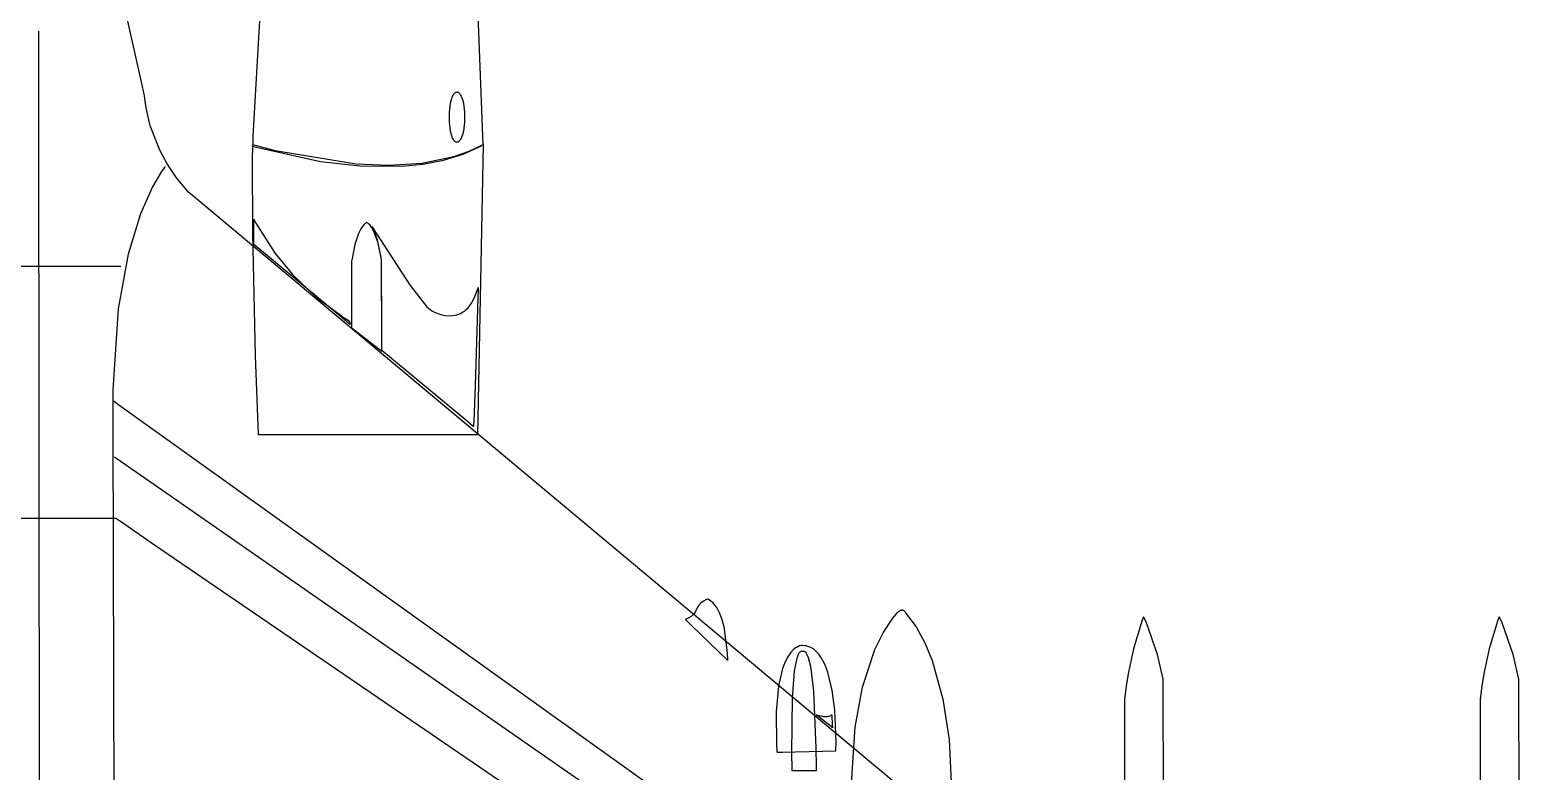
# Model space of a CAD drawing. Extents: x 0.4 to 20.4, y 0.5 to 29.7.
# Drawn here: x 12.48 to 20.06, y 12.54 to 16.3 of the extents above; entities that cross this region are included whole.
import ezdxf

# ---------------------------------------------------------------- set-up
doc = ezdxf.new("R2010")
doc.units = 0

msp = doc.modelspace()

# ---------------------------------------------------------------- linework, layer by layer
at = {"layer": 'Layer 1', "color": 7, "linetype": 'CONTINUOUS'}
for p, q in [((13.713889, 17.466239), (13.616358, 15.762226)), ((14.786578, 15.71998), (14.734448, 17.024128)), ((13.055831, 16.015003), (12.933742, 16.561534)), ((12.528641, 16.295586), (12.528641, 16.295586)), ((12.528641, 16.295586), (12.528641, 16.295586)), ((12.528641, 16.295586), (12.528641, 16.295586)), ((12.528641, 16.295586), (12.528641, 16.295586)), ((12.528641, 16.295586), (12.528641, 16.295584)), ((12.528641, 16.295584), (12.528641, 16.295576)), ((12.528641, 16.295576), (12.528641, 16.295546)), ((12.528641, 16.295546), (12.528641, 16.295425)), ((12.528641, 16.295425), (12.528642, 16.294133)), ((12.528642, 16.294133), (12.528647, 16.287718)), ((12.528647, 16.287718), (12.528666, 16.259934)), ((12.528666, 16.259934), (12.528872, 15.965063)), ((13.066715, 15.966307), (13.055831, 16.015003)), ((14.633945, 15.971121), (14.637383, 15.976498)), ((14.637383, 15.976498), (14.640995, 15.980791)), ((14.640995, 15.980791), (14.642861, 15.982511)), ((14.642861, 15.982511), (14.644764, 15.983937)), ((14.644764, 15.983937), (14.6467, 15.98506)), ((14.6467, 15.98506), (14.648668, 15.985872)), ((14.648668, 15.985872), (14.650665, 15.986365)), ((14.650665, 15.986365), (14.652689, 15.986531)), ((14.652689, 15.986531), (14.654708, 15.986365)), ((14.654708, 15.986365), (14.656701, 15.985872)), ((14.656701, 15.985872), (14.658665, 15.98506)), ((14.658665, 15.98506), (14.660598, 15.983937)), ((14.660598, 15.983937), (14.662497, 15.982511)), ((14.662497, 15.982511), (14.66436, 15.980791)), ((14.66436, 15.980791), (14.667967, 15.976498)), ((14.667967, 15.976498), (14.6714, 15.971121)), ((12.528872, 15.965063), (12.534421, 8.020216)), ((13.06885, 15.953863), (13.066715, 15.966307)), ((13.07439, 15.906174), (13.06885, 15.953863)), ((13.095847, 15.813903), (13.07439, 15.906174)), ((14.614165, 15.8846), (14.620082, 15.930244)), ((14.620082, 15.930244), (14.624883, 15.949137)), ((14.624883, 15.949137), (14.630703, 15.964726)), ((14.630703, 15.964726), (14.633945, 15.971121)), ((14.6714, 15.971121), (14.674638, 15.964726)), ((14.674638, 15.964726), (14.680452, 15.949137)), ((14.680452, 15.949137), (14.685251, 15.930244)), ((14.685251, 15.930244), (14.691165, 15.8846)), ((14.614165, 15.833129), (14.614165, 15.8846)), ((14.620082, 15.787451), (14.614165, 15.833129)), ((14.691165, 15.833129), (14.685251, 15.787451)), ((14.691165, 15.8846), (14.691165, 15.833129)), ((13.143936, 15.690812), (13.095847, 15.813903)), ((13.616358, 15.762226), (13.616045, 15.722593)), ((14.624883, 15.768549), (14.620082, 15.787451)), ((14.630703, 15.752954), (14.624883, 15.768549)), ((14.633945, 15.746557), (14.630703, 15.752954)), ((14.674638, 15.752954), (14.6714, 15.746557)), ((14.680452, 15.768549), (14.674638, 15.752954)), ((14.685251, 15.787451), (14.680452, 15.768549)), ((13.181317, 15.622008), (13.143936, 15.690812)), ((13.611035, 15.713035), (13.611035, 15.713035)), ((13.611035, 15.713035), (13.611035, 15.713035)), ((13.611035, 15.713035), (13.611035, 15.713035)), ((13.611035, 15.713035), (13.611035, 15.713035)), ((13.611035, 15.713035), (13.611035, 15.713035)), ((13.611035, 15.713035), (13.611036, 15.713035)), ((13.611036, 15.713035), (13.611039, 15.713034)), ((13.611039, 15.713034), (13.611049, 15.71303)), ((13.611049, 15.71303), (13.611164, 15.712994)), ((13.611164, 15.712994), (13.611737, 15.712812)), ((13.611737, 15.712812), (13.614231, 15.712031)), ((13.614231, 15.712031), (13.641185, 15.704016)), ((13.615654, 15.653436), (13.615918, 15.703395)), ((13.615918, 15.703395), (13.616, 15.715952)), ((13.616, 15.715952), (13.616021, 15.719096)), ((13.616021, 15.719096), (13.616026, 15.719882)), ((13.616026, 15.719882), (13.616027, 15.71998)), ((13.616028, 15.720125), (13.616027, 15.720025)), ((13.616027, 15.720025), (13.616027, 15.71998)), ((13.616027, 15.71998), (13.616027, 15.71998)), ((13.616027, 15.71998), (13.616027, 15.71998)), ((13.616027, 15.71998), (13.616027, 15.71998)), ((13.616027, 15.71998), (13.616028, 15.71998)), ((13.616027, 15.71998), (13.616027, 15.71998)), ((13.616027, 15.71998), (13.616027, 15.71998)), ((13.616027, 15.71998), (13.616027, 15.71998)), ((13.616027, 15.71998), (13.616028, 15.71998)), ((13.616045, 15.722593), (13.616028, 15.720125)), ((13.616028, 15.71998), (13.616031, 15.719979)), ((13.616028, 15.71998), (13.616031, 15.719979)), ((13.616031, 15.719979), (13.616041, 15.719975)), ((13.616031, 15.719979), (13.616041, 15.719975)), ((13.616041, 15.719975), (13.616085, 15.719962)), ((13.616041, 15.719975), (13.616084, 15.719962)), ((13.616084, 15.719962), (13.616544, 15.719816)), ((13.616085, 15.719962), (13.616546, 15.719816)), ((13.616544, 15.719816), (13.618824, 15.719105)), ((13.616546, 15.719816), (13.618828, 15.719104)), ((13.618824, 15.719105), (13.628633, 15.716127)), ((13.618828, 15.719104), (13.62864, 15.716125)), ((13.628633, 15.716127), (13.729923, 15.688841)), ((13.62864, 15.716125), (13.729942, 15.688837)), ((13.641185, 15.704016), (13.96058, 15.634562)), ((13.729923, 15.688841), (14.140362, 15.621224)), ((13.729942, 15.688837), (14.140395, 15.621221)), ((14.637383, 15.74118), (14.633945, 15.746557)), ((14.640995, 15.736886), (14.637383, 15.74118)), ((14.637675, 15.659142), (14.714336, 15.685769)), ((14.637683, 15.659144), (14.714339, 15.685771)), ((14.642861, 15.735165), (14.640995, 15.736886)), ((14.644764, 15.733739), (14.642861, 15.735165)), ((14.6467, 15.732616), (14.644764, 15.733739)), ((14.648668, 15.731804), (14.6467, 15.732616)), ((14.650665, 15.731311), (14.648668, 15.731804)), ((14.652689, 15.731145), (14.650665, 15.731311)), ((14.654708, 15.731311), (14.652689, 15.731145)), ((14.656701, 15.731804), (14.654708, 15.731311)), ((14.658665, 15.732616), (14.656701, 15.731804)), ((14.660598, 15.733739), (14.658665, 15.732616)), ((14.662497, 15.735165), (14.660598, 15.733739)), ((14.66436, 15.736886), (14.662497, 15.735165)), ((14.667967, 15.74118), (14.66436, 15.736886)), ((14.6714, 15.746557), (14.667967, 15.74118)), ((14.684548, 15.670672), (14.777696, 15.713035)), ((14.714336, 15.685769), (14.786578, 15.71998)), ((14.714339, 15.685771), (14.786578, 15.71998)), ((14.786578, 15.71998), (14.756862, 14.247775)), ((13.166544, 15.601614), (13.153462, 15.583541)), ((13.169895, 15.60583), (13.166544, 15.601614)), ((13.170682, 15.606777), (13.169895, 15.60583)), ((13.170842, 15.606964), (13.170682, 15.606777)), ((13.170857, 15.606982), (13.170842, 15.606964)), ((13.170861, 15.606986), (13.170857, 15.606982)), ((13.170862, 15.606988), (13.170861, 15.606987)), ((13.170861, 15.606987), (13.170861, 15.606986)), ((13.170862, 15.606988), (13.170862, 15.606988)), ((13.170862, 15.606988), (13.170862, 15.606988)), ((13.170862, 15.606988), (13.170862, 15.606988)), ((13.170862, 15.606988), (13.170862, 15.606988)), ((13.170862, 15.606988), (13.170862, 15.606988)), ((13.229375, 15.55066), (13.181317, 15.622008)), ((13.616741, 15.272084), (13.615654, 15.653436)), ((13.96058, 15.634562), (14.15974, 15.612335)), ((14.140362, 15.621224), (14.306651, 15.615107)), ((14.140395, 15.621221), (14.306676, 15.615107)), ((14.15974, 15.612335), (14.373264, 15.610559)), ((14.306651, 15.615107), (14.475061, 15.625965)), ((14.306676, 15.615107), (14.475077, 15.625967)), ((14.373264, 15.610559), (14.480279, 15.62083)), ((14.475061, 15.625965), (14.637675, 15.659142)), ((14.475077, 15.625967), (14.637683, 15.659144)), ((14.480279, 15.62083), (14.584725, 15.640402)), ((14.584725, 15.640402), (14.684548, 15.670672)), ((13.153462, 15.583541), (13.107628, 15.50608)), ((13.289448, 15.478487), (13.229375, 15.55066)), ((13.107628, 15.50608), (13.046705, 15.368289)), ((18.286638, 11.304895), (13.289448, 15.478487)), ((13.046705, 15.368289), (12.98406, 15.163878)), ((13.621413, 15.341475), (13.621413, 15.341476)), ((13.621413, 15.341476), (13.621413, 15.341476)), ((13.621413, 15.341476), (13.621413, 15.341476)), ((13.621413, 15.341476), (13.621413, 15.341476)), ((13.621413, 15.341476), (13.621413, 15.341476)), ((13.621413, 15.341476), (13.621413, 15.341476)), ((13.621413, 15.341476), (13.621413, 15.341476)), ((13.621413, 15.341476), (13.621414, 15.341474)), ((13.621413, 15.34129), (13.621413, 15.341475)), ((13.621413, 15.337594), (13.621413, 15.34129)), ((13.621413, 15.231763), (13.621413, 15.337594)), ((13.621414, 15.341474), (13.621416, 15.34147)), ((13.621416, 15.34147), (13.621425, 15.341451)), ((13.621425, 15.341451), (13.621461, 15.341376)), ((13.621461, 15.341376), (13.621845, 15.340577)), ((13.621845, 15.340577), (13.623776, 15.336671)), ((13.623776, 15.336671), (13.632322, 15.32027)), ((13.632322, 15.32027), (13.730658, 15.167453)), ((14.171164, 15.30263), (14.164472, 15.292235)), ((14.178368, 15.311579), (14.171164, 15.30263)), ((14.186095, 15.318835), (14.178368, 15.311579)), ((14.190159, 15.321752), (14.186095, 15.318835)), ((14.194358, 15.324153), (14.190159, 15.321752)), ((14.194366, 15.324149), (14.194358, 15.324153)), ((14.194898, 15.323878), (14.194366, 15.324149)), ((14.195957, 15.32331), (14.194898, 15.323878)), ((14.200104, 15.320711), (14.195957, 15.32331)), ((14.204118, 15.317608), (14.200104, 15.320711)), ((14.211746, 15.310014), (14.204118, 15.317608)), ((14.218852, 15.300774), (14.211746, 15.310014)), ((14.231545, 15.27834), (14.218852, 15.300774)), ((14.222139, 15.303316), (14.222137, 15.303318)), ((14.222137, 15.303318), (14.222137, 15.303318)), ((14.222137, 15.303318), (14.222137, 15.303318)), ((14.222137, 15.303318), (14.222138, 15.303318)), ((14.222138, 15.303318), (14.222138, 15.303317)), ((14.222138, 15.303317), (14.22214, 15.303314)), ((14.22215, 15.3033), (14.222139, 15.303316)), ((14.22214, 15.303314), (14.222147, 15.303302)), ((14.222147, 15.303302), (14.222228, 15.303168)), ((14.222173, 15.303267), (14.22215, 15.3033)), ((14.222263, 15.303136), (14.222173, 15.303267)), ((14.222228, 15.303168), (14.222626, 15.302506)), ((14.222442, 15.302874), (14.222263, 15.303136)), ((14.223157, 15.301807), (14.222442, 15.302874)), ((14.222626, 15.302506), (14.224342, 15.299657)), ((14.225968, 15.297255), (14.223157, 15.301807)), ((14.224342, 15.299657), (14.242241, 15.270249)), ((14.231351, 15.286925), (14.225968, 15.297255)), ((13.629678, 14.647309), (13.616741, 15.272084)), ((13.621413, 15.215189), (13.621413, 15.231763)), ((14.152583, 15.26809), (14.134463, 15.213272)), ((14.164472, 15.292235), (14.152583, 15.26809)), ((14.249616, 15.234634), (14.231351, 15.286925)), ((14.251161, 15.224547), (14.231545, 15.27834)), ((14.242241, 15.270249), (14.41458, 15.005063)), ((14.269437, 15.138669), (14.249616, 15.234634)), ((14.263684, 15.171977), (14.251161, 15.224547)), ((12.98406, 15.163878), (12.933058, 14.886554)), ((13.621413, 15.213517), (13.621413, 15.215189)), ((13.621413, 15.213125), (13.621413, 15.213517)), ((13.621413, 15.213045), (13.621413, 15.213125)), ((13.621413, 15.213037), (13.621413, 15.213045)), ((13.621413, 15.213036), (13.621413, 15.213037)), ((13.621413, 15.213035), (13.621413, 15.213036)), ((13.621413, 15.213035), (13.621413, 15.213035)), ((13.621413, 15.213035), (13.621413, 15.213035)), ((13.621413, 15.213035), (13.621413, 15.213035)), ((13.621413, 15.213035), (13.621413, 15.213035)), ((14.039635, 14.866025), (13.621413, 15.213035)), ((13.730658, 15.167453), (13.819599, 15.059558)), ((14.134463, 15.213272), (14.118355, 15.132638)), ((14.269828, 15.136379), (14.263684, 15.171977)), ((12.878591, 15.101686), (11.252311, 15.101051)), ((12.93895, 15.101709), (12.878591, 15.101686)), ((12.944637, 15.101712), (12.93895, 15.101709)), ((12.94595, 15.101712), (12.944637, 15.101712)), ((12.946215, 15.101712), (12.94595, 15.101712)), ((12.946239, 15.101712), (12.946215, 15.101712)), ((12.946246, 15.101712), (12.946239, 15.101712)), ((12.946247, 15.101712), (12.946246, 15.101712)), ((12.946248, 15.101712), (12.946247, 15.101712)), ((12.946247, 15.101712), (12.946247, 15.101712)), ((12.946248, 15.101712), (12.946248, 15.101712)), ((12.946248, 15.101712), (12.946248, 15.101712)), ((12.946248, 15.101712), (12.946248, 15.101712)), ((14.118011, 15.130076), (14.117964, 15.129713)), ((14.117964, 15.129713), (14.117964, 15.12971)), ((14.117964, 15.12971), (14.117964, 15.129689)), ((14.117964, 15.129689), (14.117964, 15.129585)), ((14.117964, 15.129585), (14.117964, 15.129134)), ((14.117964, 15.129134), (14.117964, 15.127284)), ((14.117964, 15.127284), (14.117964, 15.108517)), ((14.117964, 15.108517), (14.117964, 14.790275)), ((14.118355, 15.132638), (14.118011, 15.130076)), ((14.270752, 14.712372), (14.269437, 15.138669)), ((14.270752, 14.770814), (14.269828, 15.136379)), ((13.819599, 15.059558), (13.936031, 14.946549)), ((14.41458, 15.005063), (14.500587, 14.896501)), ((14.75897, 14.989477), (14.759703, 14.992076)), ((14.759703, 14.992076), (14.760066, 14.993387)), ((14.760066, 14.993387), (14.760247, 14.994045)), ((14.760283, 14.993264), (14.760165, 14.988851)), ((14.760247, 14.994045), (14.760292, 14.99421)), ((14.760308, 14.994166), (14.760283, 14.993264)), ((14.760292, 14.99421), (14.760303, 14.994252)), ((14.760303, 14.994252), (14.760311, 14.994279)), ((14.76031, 14.994251), (14.760308, 14.994166)), ((14.760311, 14.994277), (14.76031, 14.994272)), ((14.76031, 14.994272), (14.76031, 14.994251)), ((14.760311, 14.994279), (14.760311, 14.994279)), ((14.760311, 14.994279), (14.760311, 14.994279)), ((14.760311, 14.994279), (14.760311, 14.994279)), ((14.760311, 14.994279), (14.760311, 14.994277)), ((13.936031, 14.946549), (14.080685, 14.840335)), ((14.726704, 14.914753), (14.742341, 14.943608)), ((14.742341, 14.943608), (14.755937, 14.979379)), ((14.758841, 14.940377), (14.745362, 14.495508)), ((14.755937, 14.979379), (14.75897, 14.989477)), ((14.760165, 14.988851), (14.758841, 14.940377)), ((12.933058, 14.886554), (12.9062, 14.475555)), ((14.10282, 14.813599), (14.039635, 14.866025)), ((14.080685, 14.840335), (14.100788, 14.82813)), ((14.500587, 14.896501), (14.51621, 14.882751)), ((14.51621, 14.882751), (14.520803, 14.879679)), ((14.520803, 14.879679), (14.521086, 14.8795)), ((14.521086, 14.8795), (14.522365, 14.878715)), ((14.522365, 14.878715), (14.536075, 14.871337)), ((14.536075, 14.871337), (14.561101, 14.861003)), ((14.561101, 14.861003), (14.576843, 14.856323)), ((14.576843, 14.856323), (14.594196, 14.852817)), ((14.594196, 14.852817), (14.612755, 14.851125)), ((14.612755, 14.851125), (14.632114, 14.851882)), ((14.632114, 14.851882), (14.651867, 14.855728)), ((14.651867, 14.855728), (14.661765, 14.859009)), ((14.661765, 14.859009), (14.671609, 14.8633)), ((14.671609, 14.8633), (14.681348, 14.868683)), ((14.681348, 14.868683), (14.690932, 14.875237)), ((14.690932, 14.875237), (14.700311, 14.883041)), ((14.700311, 14.883041), (14.709433, 14.892175)), ((14.709433, 14.892175), (14.726704, 14.914753)), ((14.100788, 14.82813), (14.105885, 14.825127)), ((14.109196, 14.808309), (14.10282, 14.813599)), ((14.105885, 14.825127), (14.107163, 14.824379)), ((14.107163, 14.824379), (14.107483, 14.824192)), ((14.107483, 14.824192), (14.107523, 14.824169)), ((14.107523, 14.824169), (14.107523, 14.824169)), ((14.107523, 14.824169), (14.107523, 14.824169)), ((14.107523, 14.824169), (14.107523, 14.824169)), ((14.107523, 14.824169), (14.107523, 14.824169)), ((14.107523, 14.824169), (14.107523, 14.824169)), ((14.107523, 14.824169), (14.107523, 14.824169)), ((14.107523, 14.824169), (14.107523, 14.824168)), ((14.107523, 14.824168), (14.107526, 14.824157)), ((14.107526, 14.824157), (14.107536, 14.824104)), ((14.107536, 14.824104), (14.107582, 14.823877)), ((14.107582, 14.823877), (14.108035, 14.821634)), ((14.108035, 14.821634), (14.110929, 14.807308)), ((14.110693, 14.807067), (14.109196, 14.808309)), ((14.110997, 14.806815), (14.110693, 14.807067)), ((14.110929, 14.807308), (14.111022, 14.806846)), ((14.111026, 14.806791), (14.110997, 14.806815)), ((14.111022, 14.806846), (14.111035, 14.806783)), ((14.111033, 14.806785), (14.111026, 14.806791)), ((14.111034, 14.806784), (14.111033, 14.806785)), ((14.111035, 14.806783), (14.111034, 14.806784)), ((14.111035, 14.806783), (14.111035, 14.806783)), ((14.111035, 14.806783), (14.111035, 14.806783)), ((14.111035, 14.806783), (14.111035, 14.806783)), ((14.111035, 14.806783), (14.111035, 14.806783)), ((14.111035, 14.806783), (14.111035, 14.806783)), ((14.111035, 14.806783), (14.111035, 14.806783)), ((14.111035, 14.806783), (14.111035, 14.806783)), ((14.111035, 14.806783), (14.111035, 14.806783)), ((14.117964, 14.790275), (14.117964, 14.789608)), ((14.117964, 14.789608), (14.117964, 14.789467)), ((14.117964, 14.789467), (14.117964, 14.789445)), ((14.117964, 14.789445), (14.117964, 14.789445)), ((14.117964, 14.789445), (14.117964, 14.789444)), ((14.117964, 14.789444), (14.117964, 14.789444)), ((14.117964, 14.789444), (14.117964, 14.789444)), ((14.117964, 14.789444), (14.117964, 14.789444)), ((14.117964, 14.789444), (14.117964, 14.789444)), ((14.117964, 14.789444), (14.117964, 14.789444)), ((14.117964, 14.789444), (14.117965, 14.789444)), ((14.117965, 14.789444), (14.117969, 14.789441)), ((14.117969, 14.789441), (14.117983, 14.78943)), ((14.117983, 14.78943), (14.11813, 14.789316)), ((14.11813, 14.789316), (14.118855, 14.788756)), ((14.118855, 14.788756), (14.121915, 14.786392)), ((14.121915, 14.786392), (14.151112, 14.76383)), ((14.151112, 14.76383), (14.270752, 14.671381)), ((14.270752, 14.68323), (14.270752, 14.770814)), ((14.270752, 14.678625), (14.270752, 14.712372)), ((13.643517, 14.292224), (13.629678, 14.647309)), ((14.270752, 14.674053), (14.270752, 14.68323)), ((14.270752, 14.67554), (14.270752, 14.678625)), ((14.270752, 14.674909), (14.270752, 14.67554)), ((14.270752, 14.67485), (14.270752, 14.674909)), ((14.270752, 14.674835), (14.270752, 14.67485)), ((14.270752, 14.674831), (14.270752, 14.674835)), ((14.270752, 14.67483), (14.270752, 14.674831)), ((14.270752, 14.674831), (14.270752, 14.674831)), ((14.270752, 14.67483), (14.270752, 14.67483)), ((14.270752, 14.67483), (14.270752, 14.67483)), ((14.69604, 14.322566), (14.270752, 14.67483)), ((14.270752, 14.671879), (14.270752, 14.674053)), ((14.270752, 14.671437), (14.270752, 14.671879)), ((14.270752, 14.671395), (14.270752, 14.671437)), ((14.270752, 14.671385), (14.270752, 14.671395)), ((14.270752, 14.671382), (14.270752, 14.671385)), ((14.270752, 14.671381), (14.270752, 14.671382)), ((14.270752, 14.671382), (14.270752, 14.671382)), ((14.270752, 14.671382), (14.270752, 14.671382)), ((14.270752, 14.671381), (14.270752, 14.671381)), ((12.9062, 14.475555), (12.9062, 14.475555)), ((12.9062, 14.475555), (12.9062, 14.475555)), ((12.9062, 14.475555), (12.9062, 14.475555)), ((12.9062, 14.475555), (12.9062, 14.475554)), ((12.9062, 14.475554), (12.9062, 14.475553)), ((12.9062, 14.475553), (12.9062, 14.475549)), ((12.9062, 14.475549), (12.9062, 14.475531)), ((12.9062, 14.475531), (12.906201, 14.475458)), ((12.906201, 14.475458), (12.906202, 14.474683)), ((12.906202, 14.474683), (12.90621, 14.470835)), ((12.90621, 14.470835), (12.906242, 14.45417)), ((14.745362, 14.495508), (14.738035, 14.316215)), ((12.906242, 14.45417), (12.90659, 14.277298)), ((12.907523, 14.420059), (12.907523, 14.420059)), ((12.907523, 14.420059), (12.907523, 14.420059)), ((12.907523, 14.420059), (12.907523, 14.420059)), ((12.907523, 14.420059), (12.907524, 14.420058)), ((12.907524, 14.420058), (12.907525, 14.420057)), ((12.907525, 14.420057), (12.907531, 14.420053)), ((12.907531, 14.420053), (12.907555, 14.420036)), ((12.907555, 14.420036), (12.90765, 14.419968)), ((12.90765, 14.419968), (12.90867, 14.419239)), ((12.90867, 14.419239), (12.913733, 14.415618)), ((12.913733, 14.415618), (12.93566, 14.399937)), ((12.93566, 14.399937), (13.168376, 14.233516)), ((14.731577, 14.293131), (14.69604, 14.322566)), ((14.738035, 14.316215), (14.73656, 14.294624)), ((12.90659, 14.277298), (12.915964, 9.511775)), ((13.168376, 14.233516), (19.438531, 9.749555)), ((13.645227, 14.257654), (13.643517, 14.292224)), ((13.645646, 14.249606), (13.645227, 14.257654)), ((13.645733, 14.247979), (13.645646, 14.249606)), ((13.645741, 14.247826), (13.645733, 14.247979)), ((13.645743, 14.247788), (13.645741, 14.247826)), ((13.645743, 14.247778), (13.645743, 14.247788)), ((13.645744, 14.247776), (13.645743, 14.247778)), ((13.645744, 14.247775), (13.645744, 14.247776)), ((13.645753, 14.247775), (13.645744, 14.247775)), ((13.645744, 14.247775), (13.645744, 14.247775)), ((13.645744, 14.247775), (13.645744, 14.247775)), ((13.645744, 14.247775), (13.645744, 14.247775)), ((13.645744, 14.247775), (13.645744, 14.247775)), ((13.645744, 14.247775), (13.645744, 14.247775)), ((13.647351, 14.247775), (13.645753, 14.247775)), ((13.679322, 14.247775), (13.647351, 14.247775)), ((14.594851, 14.247775), (13.679322, 14.247775)), ((14.738226, 14.247775), (14.594851, 14.247775)), ((14.735038, 14.290264), (14.731577, 14.293131)), ((14.735844, 14.289596), (14.735038, 14.290264)), ((14.736007, 14.289461), (14.735844, 14.289596)), ((14.736022, 14.289449), (14.736007, 14.289461)), ((14.736026, 14.289446), (14.736022, 14.289449)), ((14.736027, 14.289445), (14.736026, 14.289446)), ((14.736028, 14.289448), (14.736027, 14.289444)), ((14.736027, 14.289444), (14.736027, 14.289445)), ((14.736027, 14.289445), (14.736027, 14.289445)), ((14.736027, 14.289444), (14.736027, 14.289444)), ((14.736029, 14.289458), (14.736028, 14.289448)), ((14.736031, 14.289478), (14.736029, 14.289458)), ((14.736041, 14.289559), (14.736031, 14.289478)), ((14.736061, 14.289723), (14.736041, 14.289559)), ((14.736224, 14.291152), (14.736061, 14.289723)), ((14.73656, 14.294624), (14.736224, 14.291152)), ((14.752692, 14.247775), (14.738226, 14.247775)), ((14.756087, 14.247775), (14.752692, 14.247775)), ((14.756776, 14.247775), (14.756087, 14.247775)), ((14.756841, 14.247775), (14.756776, 14.247775)), ((14.756857, 14.247775), (14.756841, 14.247775)), ((14.756861, 14.247775), (14.756857, 14.247775)), ((14.756862, 14.247775), (14.756861, 14.247775)), ((14.756862, 14.247775), (14.756862, 14.247775)), ((14.756862, 14.247775), (14.756862, 14.247775)), ((14.756862, 14.247775), (14.756862, 14.247775)), ((12.914421, 14.135381), (12.914421, 14.135381)), ((12.914421, 14.135381), (12.914421, 14.135381)), ((12.914421, 14.135381), (12.914421, 14.135381)), ((12.914421, 14.135381), (12.914421, 14.135381)), ((12.914421, 14.135381), (12.914423, 14.13538)), ((12.914423, 14.13538), (12.914429, 14.135376)), ((12.914429, 14.135376), (12.914452, 14.13536)), ((12.914452, 14.13536), (12.914548, 14.135293)), ((12.914548, 14.135293), (12.915568, 14.134585)), ((12.915568, 14.134585), (12.920634, 14.131066)), ((12.920634, 14.131066), (12.942573, 14.115827)), ((12.942573, 14.115827), (13.175411, 13.954096)), ((13.175411, 13.954096), (19.448862, 9.5965)), ((12.851651, 13.82303), (11.185303, 13.823665)), ((12.913495, 13.823006), (12.851651, 13.82303)), ((12.919322, 13.823004), (12.913495, 13.823006)), ((12.920667, 13.823004), (12.919322, 13.823004)), ((12.920938, 13.823004), (12.920667, 13.823004)), ((12.920964, 13.823004), (12.920938, 13.823004)), ((12.92097, 13.823004), (12.920964, 13.823004)), ((12.920972, 13.823004), (12.92097, 13.823004)), ((12.920972, 13.823003), (12.920972, 13.823004)), ((12.920972, 13.823004), (12.920972, 13.823004)), ((12.920972, 13.823004), (12.920972, 13.823004)), ((12.920972, 13.823004), (12.920972, 13.823004)), ((12.920972, 13.823004), (12.920972, 13.823004)), ((12.920972, 13.823004), (12.920972, 13.823004)), ((12.920972, 13.823004), (12.920972, 13.823004)), ((12.920973, 13.823003), (12.920972, 13.823003)), ((12.920977, 13.823), (12.920973, 13.823003)), ((12.944417, 13.806991), (12.920977, 13.823)), ((13.118088, 13.688372), (12.944417, 13.806991)), ((18.494417, 10.016302), (13.118088, 13.688372)), ((15.905182, 13.403754), (15.891722, 13.39298)), ((15.916242, 13.410722), (15.905182, 13.403754)), ((15.922702, 13.414065), (15.916242, 13.410722)), ((15.92334, 13.414356), (15.922702, 13.414065)), ((15.923489, 13.414422), (15.92334, 13.414356)), ((15.923519, 13.414435), (15.923489, 13.414422)), ((15.923522, 13.414436), (15.923519, 13.414435)), ((15.923523, 13.414437), (15.923522, 13.414436)), ((15.923536, 13.414432), (15.923523, 13.414437)), ((15.923523, 13.414437), (15.923523, 13.414437)), ((15.923523, 13.414437), (15.923523, 13.414437)), ((15.923523, 13.414437), (15.923523, 13.414437)), ((15.923523, 13.414437), (15.923523, 13.414437)), ((15.923523, 13.414437), (15.923523, 13.414437)), ((15.923636, 13.414392), (15.923536, 13.414432)), ((15.924035, 13.41423), (15.923636, 13.414392)), ((15.930284, 13.411341), (15.924035, 13.41423)), ((15.94202, 13.403944), (15.930284, 13.411341)), ((15.952772, 13.394557), (15.94202, 13.403944)), ((15.841831, 13.326451), (15.830093, 13.318808)), ((15.850611, 13.333624), (15.841831, 13.326451)), ((15.856615, 13.339595), (15.850611, 13.333624)), ((15.860027, 13.34363), (15.856615, 13.339595)), ((15.860819, 13.344693), (15.860027, 13.34363)), ((15.860996, 13.344946), (15.860819, 13.344693)), ((15.861031, 13.344997), (15.860996, 13.344946)), ((15.861034, 13.345002), (15.861031, 13.344997)), ((15.861035, 13.345003), (15.861034, 13.345002)), ((15.861037, 13.345009), (15.861035, 13.345004)), ((15.861035, 13.345004), (15.861035, 13.345004)), ((15.861035, 13.345004), (15.861035, 13.345004)), ((15.861035, 13.345004), (15.861035, 13.345004)), ((15.861035, 13.345004), (15.861035, 13.345004)), ((15.861035, 13.345004), (15.861035, 13.345003)), ((15.861035, 13.345003), (15.861035, 13.345003)), ((15.86105, 13.345056), (15.861037, 13.345009)), ((15.861104, 13.345242), (15.86105, 13.345056)), ((15.862006, 13.348188), (15.861104, 13.345242)), ((15.8664, 13.359278), (15.862006, 13.348188)), ((15.871843, 13.36928), (15.8664, 13.359278)), ((15.878061, 13.378215), (15.871843, 13.36928)), ((15.891722, 13.39298), (15.878061, 13.378215)), ((15.962585, 13.383386), (15.952772, 13.394557)), ((15.971502, 13.370638), (15.962585, 13.383386)), ((15.986817, 13.341236), (15.971502, 13.370638)), ((15.999061, 13.307999), (15.986817, 13.341236)), ((16.866293, 13.317903), (16.889301, 13.345563)), ((16.889301, 13.345563), (16.894234, 13.350499)), ((16.894234, 13.350499), (16.898851, 13.354164)), ((16.898851, 13.354164), (16.903154, 13.356688)), ((16.903154, 13.356688), (16.905187, 13.357564)), ((16.905187, 13.357564), (16.907142, 13.358203)), ((16.907142, 13.358203), (16.909018, 13.358622)), ((16.909018, 13.358622), (16.910816, 13.358837)), ((16.910816, 13.358837), (16.912535, 13.358865)), ((16.912535, 13.358865), (16.914175, 13.358722)), ((16.914175, 13.358722), (16.915736, 13.358424)), ((16.915736, 13.358424), (16.917219, 13.357988)), ((16.917219, 13.357988), (16.918624, 13.357429)), ((16.918624, 13.357429), (16.921196, 13.356011)), ((16.921196, 13.356011), (16.923454, 13.354298)), ((16.923454, 13.354298), (16.925398, 13.352423)), ((16.925398, 13.352423), (16.928341, 13.348704)), ((16.928341, 13.348704), (16.930025, 13.345896)), ((16.930025, 13.345896), (16.930396, 13.345159)), ((16.930396, 13.345159), (16.930463, 13.345015)), ((16.930463, 13.345015), (16.930468, 13.345005)), ((16.930468, 13.345005), (16.930468, 13.345004)), ((16.930468, 13.345004), (16.930468, 13.345004)), ((16.930468, 13.345004), (16.930468, 13.345004)), ((16.930468, 13.345004), (16.930468, 13.345004)), ((16.930468, 13.345004), (16.930468, 13.345004)), ((16.930468, 13.345004), (16.930477, 13.344993)), ((16.930477, 13.344993), (16.983705, 13.273909)), ((15.812425, 13.310281), (15.812421, 13.310279)), ((15.812421, 13.310279), (15.812421, 13.310279)), ((15.812421, 13.310279), (15.812421, 13.310279)), ((15.812421, 13.310279), (15.812421, 13.310279)), ((15.812421, 13.310279), (15.812421, 13.310279)), ((15.812421, 13.310279), (15.812422, 13.310278)), ((15.812422, 13.310278), (15.812425, 13.310275)), ((15.812458, 13.310294), (15.812425, 13.310281)), ((15.812425, 13.310275), (15.812437, 13.310263)), ((15.812437, 13.310263), (15.812571, 13.310134)), ((15.812592, 13.310348), (15.812458, 13.310294)), ((15.812571, 13.310134), (15.813229, 13.309497)), ((15.813122, 13.310562), (15.812592, 13.310348)), ((15.815212, 13.311429), (15.813122, 13.310562)), ((15.813229, 13.309497), (15.816031, 13.306785)), ((15.830093, 13.318808), (15.815212, 13.311429)), ((15.816031, 13.306785), (15.84381, 13.279903)), ((15.84381, 13.279903), (16.027696, 13.101948)), ((16.008578, 13.272577), (15.999061, 13.307999)), ((16.026246, 13.142019), (16.008578, 13.272577)), ((16.816284, 13.24262), (16.866293, 13.317903)), ((16.983705, 13.273909), (17.028634, 13.192558)), ((18.13191, 13.306335), (18.087604, 13.161371)), ((18.137208, 13.320219), (18.13191, 13.306335)), ((18.138499, 13.323438), (18.137208, 13.320219)), ((18.138765, 13.324088), (18.138499, 13.323438)), ((18.13879, 13.324149), (18.138765, 13.324088)), ((18.138797, 13.324164), (18.13879, 13.324149)), ((18.138798, 13.324168), (18.138797, 13.324164)), ((18.138799, 13.324169), (18.138798, 13.324168)), ((18.138801, 13.324164), (18.138799, 13.324169)), ((18.138799, 13.324169), (18.138799, 13.324169)), ((18.138799, 13.324169), (18.138799, 13.324169)), ((18.138799, 13.324169), (18.138799, 13.324169)), ((18.138799, 13.324169), (18.138799, 13.324169)), ((18.138799, 13.324169), (18.138799, 13.324169)), ((18.138822, 13.324126), (18.138801, 13.324164)), ((18.139693, 13.322484), (18.138822, 13.324126)), ((18.153838, 13.292864), (18.139693, 13.322484)), ((18.210032, 13.132284), (18.153838, 13.292864)), ((19.937467, 13.306335), (19.893157, 13.161371)), ((19.942767, 13.320219), (19.937467, 13.306335)), ((19.944058, 13.323438), (19.942767, 13.320219)), ((19.944324, 13.324088), (19.944058, 13.323438)), ((19.944349, 13.324149), (19.944324, 13.324088)), ((19.944356, 13.324164), (19.944349, 13.324149)), ((19.944357, 13.324168), (19.944356, 13.324164)), ((19.944358, 13.324169), (19.944357, 13.324168)), ((19.94436, 13.324164), (19.944358, 13.324169)), ((19.944358, 13.324169), (19.944358, 13.324169)), ((19.944358, 13.324169), (19.944358, 13.324169)), ((19.944358, 13.324169), (19.944358, 13.324169)), ((19.944358, 13.324169), (19.944358, 13.324169)), ((19.944358, 13.324169), (19.944358, 13.324169)), ((19.944381, 13.324126), (19.94436, 13.324164)), ((19.945252, 13.322484), (19.944381, 13.324126)), ((19.959398, 13.292864), (19.945252, 13.322484)), ((20.015591, 13.132284), (19.959398, 13.292864)), ((16.392603, 13.176322), (16.382937, 13.172639)), ((16.400035, 13.177957), (16.392603, 13.176322)), ((16.40473, 13.178355), (16.400035, 13.177957)), ((16.405894, 13.178344), (16.40473, 13.178355)), ((16.406153, 13.17833), (16.405894, 13.178344)), ((16.418068, 13.17764), (16.406153, 13.17833)), ((16.426463, 13.176276), (16.418068, 13.17764)), ((16.43456, 13.17421), (16.426463, 13.176276)), ((16.449884, 13.168064), (16.43456, 13.17421)), ((16.774358, 13.157829), (16.816284, 13.24262)), ((17.028634, 13.192558), (17.065931, 13.10294)), ((16.027649, 13.10651), (16.026246, 13.142019)), ((16.027692, 13.102967), (16.027649, 13.10651)), ((16.027696, 13.102137), (16.027692, 13.102967)), ((16.027696, 13.101969), (16.027696, 13.102137)), ((16.027696, 13.101954), (16.027696, 13.101969)), ((16.027696, 13.10195), (16.027696, 13.101954)), ((16.027696, 13.101949), (16.027696, 13.10195)), ((16.027696, 13.101948), (16.027696, 13.101949)), ((16.027696, 13.101948), (16.027696, 13.101948)), ((16.027696, 13.101948), (16.027696, 13.101948)), ((16.027696, 13.101948), (16.027696, 13.101948)), ((16.331988, 13.121188), (16.318692, 13.095086)), ((16.345563, 13.141182), (16.331988, 13.121188)), ((16.358915, 13.155881), (16.345563, 13.141182)), ((16.371541, 13.166096), (16.358915, 13.155881)), ((16.36707, 13.047571), (16.37579, 13.099165)), ((16.382937, 13.172639), (16.371541, 13.166096)), ((16.37579, 13.099165), (16.381147, 13.119229)), ((16.381147, 13.119229), (16.387225, 13.134787)), ((16.387225, 13.134787), (16.390548, 13.140716)), ((16.390548, 13.140716), (16.394068, 13.145325)), ((16.394068, 13.145325), (16.395903, 13.147114)), ((16.395903, 13.147114), (16.397789, 13.14855)), ((16.397789, 13.14855), (16.399727, 13.149624)), ((16.399727, 13.149624), (16.400716, 13.150022)), ((16.400716, 13.150022), (16.401718, 13.150328)), ((16.401718, 13.150328), (16.402733, 13.150538)), ((16.402733, 13.150538), (16.403762, 13.150653)), ((16.403762, 13.150653), (16.404804, 13.150672)), ((16.404804, 13.150672), (16.405859, 13.150593)), ((16.405859, 13.150593), (16.4062, 13.150547)), ((16.4062, 13.150547), (16.4062, 13.150547)), ((16.4062, 13.150547), (16.406201, 13.150547)), ((16.406201, 13.150547), (16.406201, 13.150547)), ((16.406201, 13.150547), (16.406204, 13.150547)), ((16.406204, 13.150547), (16.406237, 13.150547)), ((16.406237, 13.150547), (16.406391, 13.150547)), ((16.406391, 13.150547), (16.409271, 13.150547)), ((16.409271, 13.150547), (16.409619, 13.150547)), ((16.409619, 13.150547), (16.40963, 13.150547)), ((16.40963, 13.150547), (16.409633, 13.150547)), ((16.409633, 13.150547), (16.410694, 13.150657)), ((16.409633, 13.150547), (16.409633, 13.150547)), ((16.409633, 13.150547), (16.409633, 13.150547)), ((16.409633, 13.150547), (16.409633, 13.150547)), ((16.409633, 13.150547), (16.409633, 13.150547)), ((16.410694, 13.150657), (16.411744, 13.15067)), ((16.411744, 13.15067), (16.412782, 13.150585)), ((16.412782, 13.150585), (16.413809, 13.150405)), ((16.413809, 13.150405), (16.414825, 13.15013)), ((16.414825, 13.15013), (16.416823, 13.1493)), ((16.416823, 13.1493), (16.418777, 13.148102)), ((16.418777, 13.148102), (16.420687, 13.146546)), ((16.420687, 13.146546), (16.422555, 13.144637)), ((16.422555, 13.144637), (16.426161, 13.1398)), ((16.426161, 13.1398), (16.429602, 13.133653)), ((16.429602, 13.133653), (16.435997, 13.117693)), ((16.435997, 13.117693), (16.446961, 13.072895)), ((16.464082, 13.159389), (16.449884, 13.168064)), ((16.477197, 13.14837), (16.464082, 13.159389)), ((16.489271, 13.135194), (16.477197, 13.14837)), ((16.500346, 13.120046), (16.489271, 13.135194)), ((16.51967, 13.08458), (16.500346, 13.120046)), ((16.712066, 12.967741), (16.774358, 13.157829)), ((17.065931, 13.10294), (17.120298, 12.906904)), ((18.087604, 13.161371), (18.061604, 13.04275)), ((18.237762, 13.007052), (18.210032, 13.132284)), ((19.893157, 13.161371), (19.867157, 13.04275)), ((20.043321, 13.007052), (20.015591, 13.132284)), ((16.306178, 13.062066), (16.285505, 12.972021)), ((16.318692, 13.095086), (16.306178, 13.062066)), ((16.356401, 12.912916), (16.36707, 13.047571)), ((16.446961, 13.072895), (16.46246, 12.946191)), ((16.535507, 13.04346), (16.51967, 13.08458)), ((16.558072, 12.950212), (16.535507, 13.04346)), ((18.061604, 13.04275), (18.050147, 12.973785)), ((19.867157, 13.04275), (19.855702, 12.973785)), ((16.285505, 12.972021), (16.27399, 12.84456)), ((16.570748, 12.852208), (16.558072, 12.950212)), ((16.674039, 12.763679), (16.712066, 12.967741)), ((18.050147, 12.973785), (18.041586, 12.905399)), ((18.249917, 8.484078), (18.237762, 13.007052)), ((19.855702, 12.973785), (19.847145, 12.905399)), ((20.055476, 8.484078), (20.043321, 13.007052)), ((16.352529, 12.632866), (16.356401, 12.912916)), ((16.46246, 12.946191), (16.474792, 12.659467)), ((17.120298, 12.906904), (17.152139, 12.701805)), ((18.041586, 12.905399), (18.041586, 12.89792)), ((18.041586, 12.89792), (18.041586, 12.867231)), ((19.847145, 12.905399), (19.847145, 12.89792)), ((19.847145, 12.89792), (19.847145, 12.867231)), ((16.27399, 12.84456), (16.275655, 12.673188)), ((16.475586, 12.827602), (16.475586, 12.827602)), ((16.475586, 12.827602), (16.475586, 12.827602)), ((16.475586, 12.827602), (16.475586, 12.827602)), ((16.475586, 12.827602), (16.475586, 12.827602)), ((16.475586, 12.827602), (16.475586, 12.827602)), ((16.475586, 12.827602), (16.475587, 12.827602)), ((16.551748, 12.767332), (16.475586, 12.827602)), ((16.475587, 12.827602), (16.475589, 12.827601)), ((16.475589, 12.827601), (16.475611, 12.827594)), ((16.475611, 12.827594), (16.475719, 12.827558)), ((16.475719, 12.827558), (16.476187, 12.827407)), ((16.476187, 12.827407), (16.48106, 12.825935)), ((16.48106, 12.825935), (16.501316, 12.821092)), ((16.501316, 12.821092), (16.514304, 12.819111)), ((16.514304, 12.819111), (16.527601, 12.818351)), ((16.527601, 12.818351), (16.533991, 12.818646)), ((16.533991, 12.818646), (16.540008, 12.819507)), ((16.540008, 12.819507), (16.545504, 12.821021)), ((16.545504, 12.821021), (16.54801, 12.82205)), ((16.54801, 12.82205), (16.550329, 12.823274)), ((16.550329, 12.823274), (16.552442, 12.824706)), ((16.552442, 12.824706), (16.554332, 12.826355)), ((16.554332, 12.826355), (16.555187, 12.827264)), ((16.555187, 12.827264), (16.555391, 12.8275)), ((16.555391, 12.8275), (16.555441, 12.82756)), ((16.555441, 12.82756), (16.555466, 12.82759)), ((16.555466, 12.82759), (16.555472, 12.827598)), ((16.555472, 12.827598), (16.555475, 12.827601)), ((16.555475, 12.827601), (16.555476, 12.827602)), ((16.555476, 12.827602), (16.555476, 12.827602)), ((16.555476, 12.827602), (16.555476, 12.827602)), ((16.555476, 12.827602), (16.555476, 12.827602)), ((16.555476, 12.827602), (16.555476, 12.827602)), ((16.555476, 12.827602), (16.555476, 12.827602)), ((16.555476, 12.827602), (16.555476, 12.827601)), ((16.555476, 12.827601), (16.555476, 12.827599)), ((16.555476, 12.827599), (16.555477, 12.827576)), ((16.555477, 12.827576), (16.555483, 12.827462)), ((16.555483, 12.827462), (16.555509, 12.826971)), ((16.555509, 12.826971), (16.555771, 12.821935)), ((16.555771, 12.821935), (16.558043, 12.778294)), ((16.577259, 12.689553), (16.570748, 12.852208)), ((18.041586, 12.867231), (18.041586, 12.555608)), ((19.847145, 12.867231), (19.847145, 12.555608)), ((16.558112, 12.762296), (16.551748, 12.767332)), ((16.558043, 12.778294), (16.558843, 12.76293)), ((16.558732, 12.761805), (16.558112, 12.762296)), ((16.558876, 12.761691), (16.558732, 12.761805)), ((16.558843, 12.76293), (16.558905, 12.761749)), ((16.558905, 12.761668), (16.558876, 12.761691)), ((16.558905, 12.761749), (16.558909, 12.761671)), ((16.558908, 12.761666), (16.558905, 12.761668)), ((16.558909, 12.761665), (16.558908, 12.761666)), ((16.558909, 12.761671), (16.558909, 12.761665)), ((16.558909, 12.761665), (16.558909, 12.761665)), ((16.558909, 12.761665), (16.558909, 12.761665)), ((16.558909, 12.761665), (16.558909, 12.761665)), ((16.558909, 12.761665), (16.558909, 12.761665)), ((16.558909, 12.761665), (16.558909, 12.761665)), ((16.558909, 12.761665), (16.558909, 12.761665)), ((16.558909, 12.761665), (16.558909, 12.761665)), ((16.558909, 12.761665), (16.558909, 12.761665)), ((16.558909, 12.761665), (16.558909, 12.761665)), ((16.558909, 12.761665), (16.558909, 12.761665)), ((16.649264, 12.377794), (16.674039, 12.763679)), ((16.275655, 12.673188), (16.276989, 12.648355)), ((16.276989, 12.648355), (16.277366, 12.642023)), ((16.30336, 12.637254), (16.576311, 12.643602)), ((16.474792, 12.659467), (16.475655, 12.565233)), ((16.576311, 12.643608), (16.576312, 12.643625)), ((16.576311, 12.643603), (16.576311, 12.643608)), ((16.576311, 12.643602), (16.576311, 12.643603)), ((16.576311, 12.643602), (16.576311, 12.643602)), ((16.576311, 12.643602), (16.576311, 12.643602)), ((16.576311, 12.643602), (16.576311, 12.643602)), ((16.576311, 12.643602), (16.576311, 12.643602)), ((16.576312, 12.643625), (16.57632, 12.643812)), ((16.57632, 12.643812), (16.576359, 12.644738)), ((16.576359, 12.644738), (16.576506, 12.648715)), ((16.576506, 12.648715), (16.577259, 12.689553)), ((17.152139, 12.701805), (17.169583, 12.328426)), ((16.277366, 12.642023), (16.277561, 12.638837)), ((16.277561, 12.638837), (16.27766, 12.63724)), ((16.27766, 12.63724), (16.277685, 12.63684)), ((16.277685, 12.63684), (16.277691, 12.63674)), ((16.277691, 12.63674), (16.277694, 12.63669)), ((16.277694, 12.63669), (16.277696, 12.636657)), ((16.277696, 12.636657), (16.277696, 12.636657)), ((16.277696, 12.636657), (16.277696, 12.636657)), ((16.277696, 12.636657), (16.277696, 12.636657)), ((16.277696, 12.636657), (16.277697, 12.636657)), ((16.277697, 12.636657), (16.277697, 12.636657)), ((16.277697, 12.636657), (16.2777, 12.636657)), ((16.2777, 12.636657), (16.277709, 12.636657)), ((16.277709, 12.636657), (16.277814, 12.63666)), ((16.277814, 12.63666), (16.278331, 12.636672)), ((16.278331, 12.636672), (16.280553, 12.636724)), ((16.280553, 12.636724), (16.30336, 12.637254)), ((16.353831, 12.553254), (16.352529, 12.632866)), ((16.354028, 12.545212), (16.353831, 12.553254)), ((16.354078, 12.543324), (16.354028, 12.545212)), ((16.354089, 12.542941), (16.354078, 12.543324)), ((16.35409, 12.542905), (16.354089, 12.542941)), ((16.35409, 12.542896), (16.35409, 12.542905)), ((16.35409, 12.542894), (16.35409, 12.542896)), ((16.35409, 12.542893), (16.35409, 12.542894)), ((16.35409, 12.542893), (16.35409, 12.542893)), ((16.35409, 12.542893), (16.35409, 12.542893)), ((16.35409, 12.542893), (16.35409, 12.542893)), ((16.468884, 12.542893), (16.35409, 12.542893)), ((16.474327, 12.542893), (16.468884, 12.542893)), ((16.475487, 12.542893), (16.474327, 12.542893)), ((16.475598, 12.542893), (16.475487, 12.542893)), ((16.475625, 12.542893), (16.475598, 12.542893)), ((16.475632, 12.542893), (16.475625, 12.542893)), ((16.475633, 12.542893), (16.475632, 12.542893)), ((16.475635, 12.543151), (16.475633, 12.542898)), ((16.475633, 12.542898), (16.475633, 12.542893)), ((16.475633, 12.542893), (16.475633, 12.542893)), ((16.475633, 12.542893), (16.475633, 12.542893)), ((16.475633, 12.542893), (16.475633, 12.542893)), ((16.475642, 12.544788), (16.475635, 12.543151)), ((16.475655, 12.565233), (16.475642, 12.544788)), ((18.041586, 12.555608), (18.041586, 7.268563)), ((19.847145, 12.555608), (19.847145, 7.268563))]:
    msp.add_line(p, q, dxfattribs=at)

doc.saveas('drawing.dxf')
